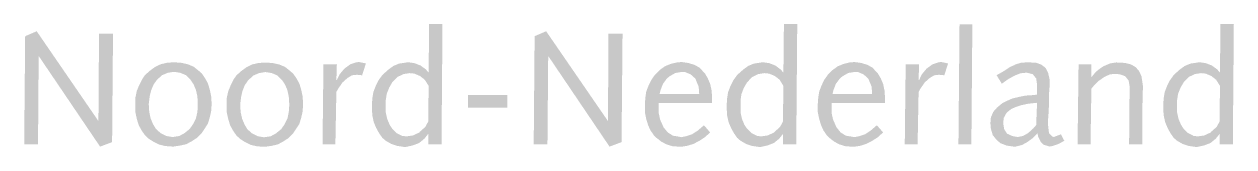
# Model space of a CAD drawing. Extents: x 65.7 to 80.4, y -14 to -12.5.
import ezdxf

# ---------------------------------------------------------------- set-up
doc = ezdxf.new("R2010")
doc.units = 0
doc.header["$MEASUREMENT"] = 0
doc.layers.add('to-xx-stempel', color=7, linetype='CONTINUOUS')

msp = doc.modelspace()

# ---------------------------------------------------------------- hatches: boundary and pattern name
at = {"layer": 'to-xx-stempel', "lineweight": 9}
for points in [[(66.779, -12.65), (66.609, -12.65), (66.602, -13.716), (65.852, -12.622), (65.712, -12.682), (65.7, -14), (65.868, -14), (65.876, -12.923), (66.622, -14.027), (66.768, -13.972)], [(72.968, -12.65), (72.797, -12.65), (72.791, -13.716), (72.04, -12.622), (71.9, -12.682), (71.889, -14), (72.056, -14), (72.065, -12.923), (72.81, -14.027), (72.956, -13.972)], [(77.217, -12.537), (77.061, -12.537), (77.048, -14), (77.205, -14)], [(69.492, -13.361), (69.515, -13.32), (69.567, -13.245), (69.625, -13.193), (69.683, -13.158), (69.741, -13.152), (69.805, -13.158), (69.851, -13.013), (69.845, -13.013), (69.764, -12.996), (69.729, -13.002), (69.66, -13.025), (69.59, -13.077), (69.584, -13.083), (69.532, -13.146), (69.498, -13.216), (69.492, -13.216), (69.498, -13.025), (69.335, -13.025), (69.324, -13.998), (69.48, -13.998)], [(76.564, -13.361), (76.587, -13.32), (76.639, -13.245), (76.697, -13.193), (76.755, -13.158), (76.813, -13.152), (76.876, -13.158), (76.923, -13.013), (76.917, -13.013), (76.836, -12.996), (76.801, -13.002), (76.732, -13.025), (76.662, -13.077), (76.656, -13.083), (76.604, -13.146), (76.57, -13.216), (76.564, -13.216), (76.57, -13.025), (76.407, -13.025), (76.396, -13.998), (76.552, -13.998)], [(78.756, -13.223), (78.825, -13.176), (78.889, -13.147), (78.953, -13.141), (79.011, -13.147), (79.074, -13.17), (79.115, -13.223), (79.127, -13.292), (79.121, -13.999), (79.283, -13.999), (79.283, -13.518), (79.289, -13.292), (79.283, -13.246), (79.271, -13.17), (79.242, -13.107), (79.202, -13.06), (79.144, -13.026), (79.074, -13.008), (78.964, -13.002), (78.889, -13.014), (78.808, -13.049), (78.773, -13.072), (78.715, -13.118), (78.663, -13.182), (78.663, -13.026), (78.507, -13.026), (78.495, -13.999), (78.652, -13.999), (78.663, -13.321), (78.692, -13.286)], [(71.568, -13.4), (71.09, -13.4), (71.09, -13.552), (71.568, -13.552)]]:
    msp.add_hatch(color=256, dxfattribs=at).paths.add_polyline_path(points)
h = msp.add_hatch(color=256, dxfattribs=at)
h.paths.add_polyline_path([(70.781, -12.535), (70.618, -12.535), (70.613, -13.126), (70.578, -13.086), (70.514, -13.039), (70.439, -13.01), (70.358, -12.999), (70.329, -13.005), (70.253, -13.016), (70.184, -13.045), (70.12, -13.092), (70.057, -13.149), (70.051, -13.155), (70.004, -13.219), (69.97, -13.288), (69.941, -13.364), (69.929, -13.439), (69.923, -13.52), (69.923, -13.561), (69.929, -13.648), (69.946, -13.729), (69.975, -13.798), (70.01, -13.862), (70.051, -13.92), (70.091, -13.955), (70.161, -13.995), (70.23, -14.018), (70.311, -14.03), (70.34, -14.03), (70.421, -14.012), (70.497, -13.983), (70.56, -13.931), (70.607, -13.873), (70.607, -14.001), (70.769, -14.001)])
h.paths.add_polyline_path([(70.607, -13.723), (70.572, -13.787), (70.508, -13.844), (70.497, -13.856), (70.421, -13.891), (70.346, -13.902), (70.294, -13.897), (70.224, -13.862), (70.167, -13.804), (70.138, -13.758), (70.109, -13.688), (70.091, -13.607), (70.091, -13.514), (70.091, -13.468), (70.103, -13.387), (70.132, -13.312), (70.172, -13.242), (70.178, -13.236), (70.236, -13.178), (70.306, -13.144), (70.381, -13.132), (70.439, -13.138), (70.508, -13.167), (70.566, -13.213), (70.613, -13.288)], flags=16)
h = msp.add_hatch(color=256, dxfattribs=at)
h.paths.add_polyline_path([(75.09, -12.535), (74.928, -12.535), (74.922, -13.126), (74.887, -13.086), (74.823, -13.039), (74.748, -13.01), (74.667, -12.999), (74.638, -13.005), (74.563, -13.016), (74.493, -13.045), (74.43, -13.092), (74.366, -13.149), (74.36, -13.155), (74.314, -13.219), (74.279, -13.288), (74.25, -13.364), (74.238, -13.439), (74.233, -13.52), (74.233, -13.561), (74.238, -13.648), (74.256, -13.729), (74.285, -13.798), (74.32, -13.862), (74.36, -13.92), (74.401, -13.955), (74.47, -13.995), (74.54, -14.018), (74.621, -14.03), (74.65, -14.03), (74.731, -14.012), (74.806, -13.983), (74.87, -13.931), (74.916, -13.873), (74.916, -14.001), (75.078, -14.001)])
h.paths.add_polyline_path([(74.916, -13.723), (74.881, -13.787), (74.818, -13.844), (74.806, -13.856), (74.731, -13.891), (74.655, -13.902), (74.603, -13.897), (74.534, -13.862), (74.476, -13.804), (74.447, -13.758), (74.418, -13.688), (74.401, -13.607), (74.401, -13.514), (74.401, -13.468), (74.412, -13.387), (74.441, -13.312), (74.482, -13.242), (74.488, -13.236), (74.545, -13.178), (74.615, -13.144), (74.69, -13.132), (74.748, -13.138), (74.818, -13.167), (74.876, -13.213), (74.922, -13.288)], flags=16)
h = msp.add_hatch(color=256, dxfattribs=at)
h.paths.add_polyline_path([(80.393, -12.535), (80.23, -12.535), (80.225, -13.126), (80.19, -13.086), (80.126, -13.039), (80.051, -13.01), (79.97, -12.999), (79.941, -13.005), (79.866, -13.016), (79.796, -13.045), (79.732, -13.092), (79.669, -13.149), (79.663, -13.155), (79.617, -13.219), (79.582, -13.288), (79.553, -13.364), (79.541, -13.439), (79.535, -13.52), (79.535, -13.561), (79.541, -13.648), (79.559, -13.729), (79.588, -13.798), (79.622, -13.862), (79.663, -13.92), (79.703, -13.955), (79.773, -13.995), (79.842, -14.018), (79.924, -14.03), (79.952, -14.03), (80.034, -14.012), (80.109, -13.983), (80.173, -13.931), (80.219, -13.873), (80.219, -14.001), (80.381, -14.001)])
h.paths.add_polyline_path([(80.219, -13.723), (80.184, -13.787), (80.12, -13.844), (80.109, -13.856), (80.034, -13.891), (79.958, -13.902), (79.906, -13.897), (79.837, -13.862), (79.779, -13.804), (79.75, -13.758), (79.721, -13.688), (79.703, -13.607), (79.703, -13.514), (79.703, -13.468), (79.715, -13.387), (79.744, -13.312), (79.785, -13.242), (79.79, -13.236), (79.848, -13.178), (79.918, -13.144), (79.993, -13.132), (80.051, -13.138), (80.12, -13.167), (80.178, -13.213), (80.225, -13.288)], flags=16)
h = msp.add_hatch(color=256, dxfattribs=at)
h.paths.add_polyline_path([(67.954, -13.331), (67.931, -13.255), (67.896, -13.192), (67.856, -13.134), (67.815, -13.099), (67.757, -13.053), (67.688, -13.024), (67.607, -13.006), (67.514, -13), (67.433, -13.006), (67.358, -13.024), (67.288, -13.058), (67.224, -13.105), (67.166, -13.157), (67.132, -13.209), (67.097, -13.278), (67.068, -13.348), (67.051, -13.429), (67.051, -13.51), (67.051, -13.522), (67.051, -13.609), (67.068, -13.69), (67.091, -13.765), (67.126, -13.829), (67.166, -13.887), (67.207, -13.927), (67.271, -13.968), (67.34, -14.002), (67.415, -14.02), (67.502, -14.026), (67.514, -14.026), (67.595, -14.014), (67.67, -13.997), (67.734, -13.962), (67.798, -13.921), (67.856, -13.863), (67.89, -13.811), (67.931, -13.748), (67.954, -13.672), (67.971, -13.597), (67.977, -13.51), (67.977, -13.504), (67.971, -13.412)])
h.paths.add_polyline_path([(67.804, -13.417), (67.809, -13.51), (67.809, -13.516), (67.804, -13.603), (67.786, -13.684), (67.751, -13.753), (67.711, -13.811), (67.647, -13.863), (67.583, -13.898), (67.502, -13.91), (67.427, -13.898), (67.358, -13.863), (67.3, -13.811), (67.265, -13.753), (67.236, -13.684), (67.219, -13.603), (67.213, -13.51), (67.224, -13.417), (67.242, -13.342), (67.271, -13.273), (67.311, -13.215), (67.375, -13.157), (67.444, -13.128), (67.52, -13.116), (67.595, -13.128), (67.665, -13.157), (67.722, -13.215), (67.757, -13.267), (67.786, -13.336)], flags=16)
h = msp.add_hatch(color=256, dxfattribs=at)
h.paths.add_polyline_path([(69.065, -13.334), (69.042, -13.258), (69.007, -13.195), (68.966, -13.137), (68.926, -13.102), (68.868, -13.056), (68.798, -13.027), (68.717, -13.009), (68.625, -13.003), (68.544, -13.009), (68.468, -13.027), (68.399, -13.061), (68.335, -13.108), (68.277, -13.16), (68.242, -13.212), (68.208, -13.281), (68.179, -13.351), (68.161, -13.432), (68.161, -13.513), (68.161, -13.525), (68.161, -13.612), (68.179, -13.693), (68.202, -13.768), (68.237, -13.832), (68.277, -13.89), (68.318, -13.93), (68.381, -13.971), (68.451, -14.005), (68.526, -14.023), (68.613, -14.029), (68.625, -14.029), (68.706, -14.017), (68.781, -14), (68.845, -13.965), (68.909, -13.924), (68.966, -13.866), (69.001, -13.814), (69.042, -13.751), (69.065, -13.675), (69.082, -13.6), (69.088, -13.513), (69.088, -13.507), (69.082, -13.415)])
h.paths.add_polyline_path([(68.914, -13.42), (68.92, -13.513), (68.92, -13.519), (68.914, -13.606), (68.897, -13.687), (68.862, -13.756), (68.822, -13.814), (68.758, -13.866), (68.694, -13.901), (68.613, -13.913), (68.538, -13.901), (68.468, -13.866), (68.41, -13.814), (68.376, -13.756), (68.347, -13.687), (68.329, -13.606), (68.324, -13.513), (68.335, -13.42), (68.353, -13.345), (68.381, -13.276), (68.422, -13.218), (68.486, -13.16), (68.555, -13.131), (68.631, -13.119), (68.706, -13.131), (68.775, -13.16), (68.833, -13.218), (68.868, -13.27), (68.897, -13.339)], flags=16)
h = msp.add_hatch(color=256, dxfattribs=at)
h.paths.add_polyline_path([(74.05, -13.344), (74.032, -13.263), (74.003, -13.194), (73.969, -13.136), (73.957, -13.124), (73.905, -13.066), (73.841, -13.031), (73.766, -13.008), (73.685, -12.997), (73.627, -13.002), (73.552, -13.02), (73.482, -13.049), (73.418, -13.095), (73.361, -13.153), (73.32, -13.211), (73.285, -13.28), (73.256, -13.356), (73.245, -13.431), (73.239, -13.512), (73.239, -13.518), (73.239, -13.605), (73.256, -13.692), (73.279, -13.767), (73.308, -13.831), (73.349, -13.889), (73.378, -13.918), (73.436, -13.964), (73.5, -13.999), (73.575, -14.022), (73.662, -14.028), (73.685, -14.028), (73.76, -14.016), (73.83, -13.993), (73.899, -13.958), (73.969, -13.912), (74.032, -13.854), (73.957, -13.767), (73.882, -13.831), (73.812, -13.877), (73.743, -13.9), (73.679, -13.912), (73.656, -13.906), (73.581, -13.894), (73.517, -13.854), (73.465, -13.79), (73.453, -13.761), (73.424, -13.697), (73.407, -13.616), (73.407, -13.524), (73.407, -13.495), (74.056, -13.495), (74.056, -13.46), (74.056, -13.431)])
h.paths.add_polyline_path([(73.899, -13.385), (73.418, -13.385), (73.43, -13.338), (73.459, -13.263), (73.505, -13.199), (73.54, -13.17), (73.61, -13.13), (73.685, -13.118), (73.725, -13.118), (73.795, -13.147), (73.853, -13.199), (73.864, -13.228), (73.893, -13.298)], flags=16)
h = msp.add_hatch(color=256, dxfattribs=at)
h.paths.add_polyline_path([(76.15, -13.344), (76.133, -13.263), (76.104, -13.194), (76.069, -13.136), (76.057, -13.124), (76.005, -13.066), (75.942, -13.031), (75.866, -13.008), (75.785, -12.997), (75.727, -13.002), (75.652, -13.02), (75.582, -13.049), (75.519, -13.095), (75.461, -13.153), (75.42, -13.211), (75.386, -13.28), (75.357, -13.356), (75.345, -13.431), (75.339, -13.512), (75.339, -13.518), (75.339, -13.605), (75.357, -13.692), (75.38, -13.767), (75.409, -13.831), (75.449, -13.889), (75.478, -13.918), (75.536, -13.964), (75.6, -13.999), (75.675, -14.022), (75.762, -14.028), (75.785, -14.028), (75.86, -14.016), (75.93, -13.993), (75.999, -13.958), (76.069, -13.912), (76.133, -13.854), (76.057, -13.767), (75.982, -13.831), (75.913, -13.877), (75.843, -13.9), (75.779, -13.912), (75.756, -13.906), (75.681, -13.894), (75.617, -13.854), (75.565, -13.79), (75.553, -13.761), (75.525, -13.697), (75.507, -13.616), (75.507, -13.524), (75.507, -13.495), (76.156, -13.495), (76.156, -13.46), (76.156, -13.431)])
h.paths.add_polyline_path([(75.999, -13.385), (75.519, -13.385), (75.53, -13.338), (75.559, -13.263), (75.606, -13.199), (75.64, -13.17), (75.71, -13.13), (75.785, -13.118), (75.826, -13.118), (75.895, -13.147), (75.953, -13.199), (75.965, -13.228), (75.994, -13.298)], flags=16)
h = msp.add_hatch(color=256, dxfattribs=at)
h.paths.add_polyline_path([(78.154, -13.307), (78.154, -13.244), (78.154, -13.203), (78.137, -13.128), (78.108, -13.07), (78.056, -13.029), (77.992, -13.006), (77.888, -13), (77.807, -13.006), (77.731, -13.029), (77.725, -13.035), (77.673, -13.058), (77.604, -13.105), (77.511, -13.157), (77.575, -13.261), (77.656, -13.203), (77.731, -13.162), (77.801, -13.134), (77.859, -13.128), (77.882, -13.128), (77.951, -13.145), (77.992, -13.197), (78.003, -13.273), (78.003, -13.302), (78.003, -13.394), (77.946, -13.4), (77.859, -13.406), (77.778, -13.423), (77.702, -13.441), (77.639, -13.469), (77.581, -13.498), (77.517, -13.551), (77.471, -13.603), (77.442, -13.672), (77.436, -13.742), (77.442, -13.811), (77.465, -13.887), (77.511, -13.944), (77.558, -13.985), (77.633, -14.014), (77.714, -14.026), (77.743, -14.026), (77.818, -14.008), (77.882, -13.973), (77.946, -13.927), (78.009, -13.863), (78.015, -13.904), (78.05, -13.973), (78.079, -14.002), (78.154, -14.026), (78.189, -14.02), (78.258, -13.997), (78.334, -13.956), (78.293, -13.875), (78.282, -13.881), (78.206, -13.91), (78.189, -13.904), (78.148, -13.863), (78.137, -13.771), (78.137, -13.759), (78.137, -13.695), (78.143, -13.614), (78.148, -13.51), (78.148, -13.481), (78.148, -13.388)])
h.paths.add_polyline_path([(78.003, -13.493), (77.992, -13.765), (77.957, -13.805), (77.893, -13.863), (77.83, -13.898), (77.766, -13.91), (77.702, -13.898), (77.639, -13.869), (77.604, -13.817), (77.592, -13.742), (77.598, -13.678), (77.633, -13.614), (77.691, -13.568), (77.743, -13.545), (77.812, -13.522), (77.899, -13.504)], flags=16)

doc.saveas('drawing.dxf')
